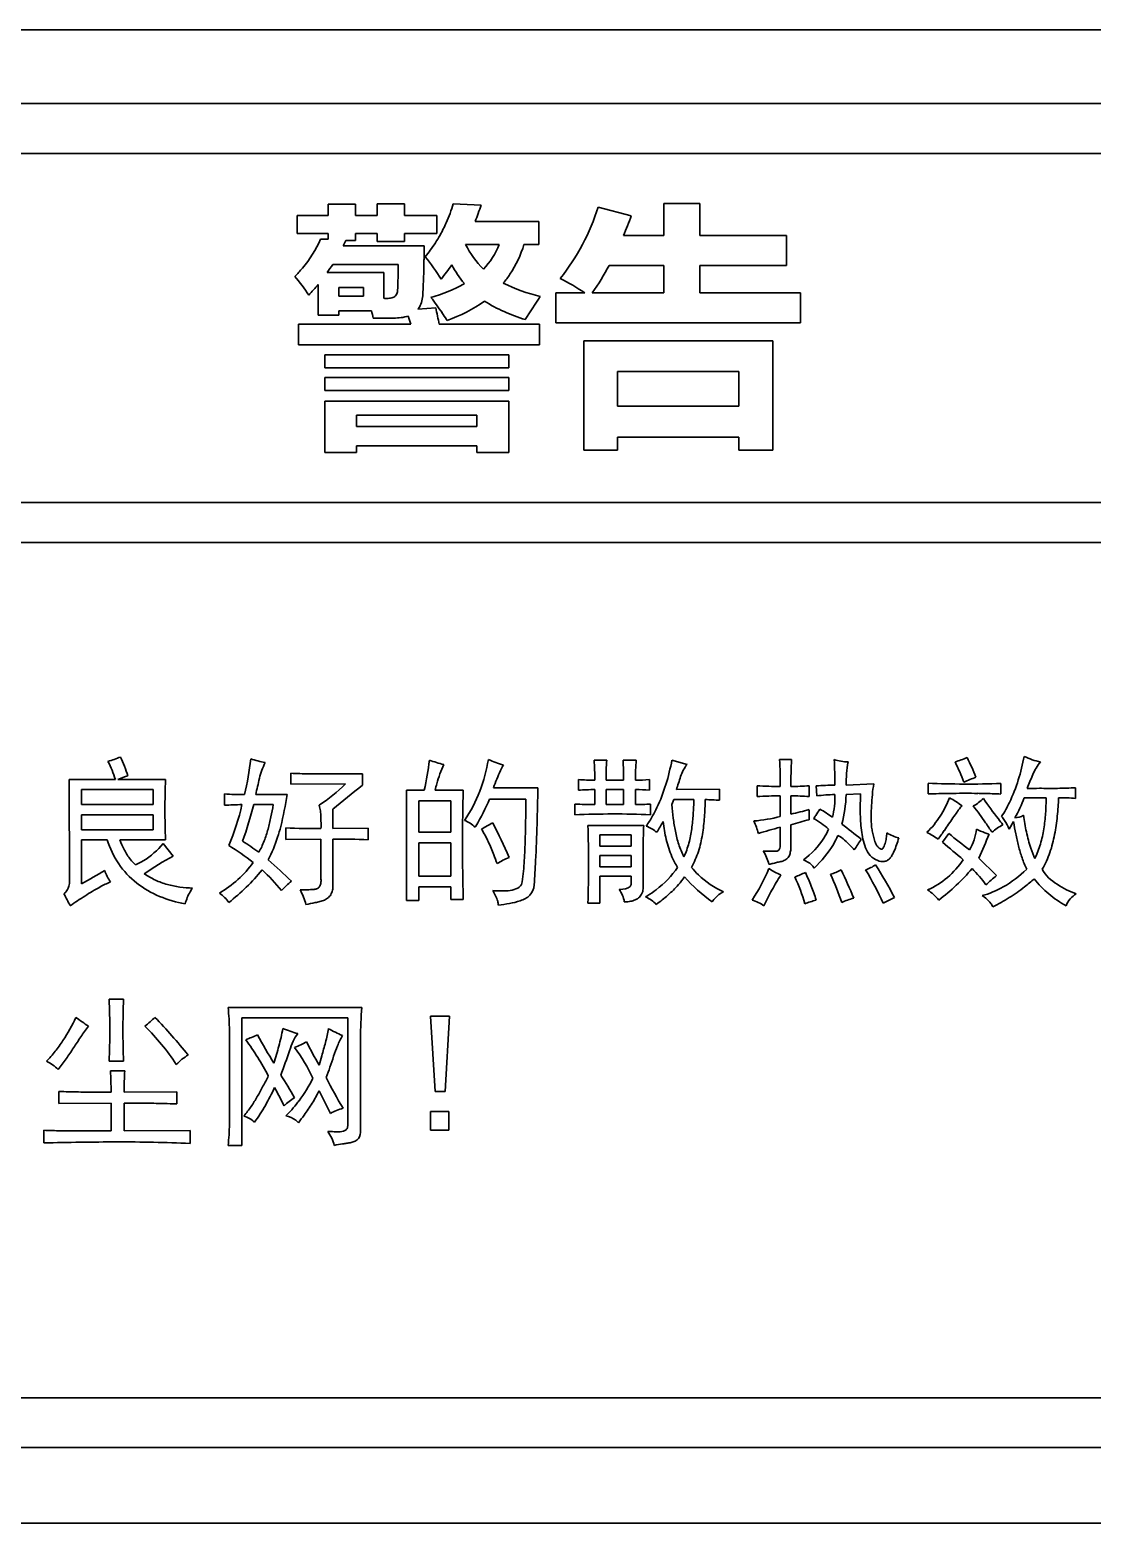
# Model space of a CAD drawing. Header units: millimetres. Extents: x 32496 to 166256, y 3504 to 23939.
# Drawn here: x 43862.87 to 43884.2, y 11585.08 to 11615.08 of the extents above; entities that cross this region are included whole.
import ezdxf

# ---------------------------------------------------------------- set-up
doc = ezdxf.new("R2010")
doc.units = ezdxf.units.MM
doc.layers.get('0').update_dxf_attribs({"lineweight": 35})

msp = doc.modelspace()

# ---------------------------------------------------------------- linework, layer by layer
at = {"linetype": 'Continuous'}
for p, q in [((43821.14, 11615.075), (43903.14, 11615.075)), ((43821.069, 11613.593), (43903.21, 11613.593)), ((43903.21, 11612.593), (43821.069, 11612.593)), ((43868.861, 11611.345), (43868.861, 11611.575)), ((43868.861, 11611.575), (43869.412, 11611.575)), ((43869.412, 11611.575), (43869.412, 11611.345)), ((43869.843, 11611.345), (43869.843, 11611.581)), ((43869.843, 11611.581), (43870.394, 11611.581)), ((43870.394, 11611.581), (43870.394, 11611.345)), ((43871.371, 11611.581), (43871.931, 11611.556)), ((43874.283, 11611.516), (43874.949, 11611.34)), ((43875.605, 11610.944), (43875.605, 11611.586)), ((43875.605, 11611.586), (43876.326, 11611.586)), ((43876.326, 11611.586), (43876.326, 11610.944)), ((43868.24, 11610.985), (43868.24, 11611.345)), ((43868.24, 11611.345), (43868.861, 11611.345)), ((43869.412, 11611.345), (43869.843, 11611.345)), ((43870.394, 11611.345), (43871.045, 11611.345)), ((43871.045, 11611.345), (43871.045, 11610.985)), ((43871.812, 11611.225), (43873.089, 11611.225)), ((43873.089, 11611.225), (43873.089, 11610.764)), ((43868.861, 11610.985), (43868.24, 11610.985)), ((43868.861, 11610.869), (43868.861, 11610.985)), ((43869.412, 11610.985), (43869.412, 11610.844)), ((43869.843, 11610.985), (43869.412, 11610.985)), ((43869.843, 11610.824), (43869.843, 11610.985)), ((43870.394, 11610.985), (43870.394, 11610.824)), ((43871.045, 11610.985), (43870.394, 11610.985)), ((43874.793, 11610.944), (43875.605, 11610.944)), ((43876.326, 11610.944), (43878.064, 11610.944)), ((43878.064, 11610.944), (43878.064, 11610.343)), ((43868.706, 11610.869), (43868.861, 11610.869)), ((43869.161, 11610.734), (43870.789, 11610.734)), ((43869.412, 11610.844), (43869.217, 11610.844)), ((43870.394, 11610.824), (43869.843, 11610.824)), ((43872.297, 11610.764), (43871.621, 11610.764)), ((43873.089, 11610.764), (43872.793, 11610.764)), ((43870.268, 11610.363), (43868.951, 11610.363)), ((43875.605, 11610.343), (43874.505, 11610.343)), ((43875.605, 11609.792), (43875.605, 11610.343)), ((43876.326, 11610.343), (43876.326, 11609.792)), ((43878.064, 11610.343), (43876.326, 11610.343)), ((43868.841, 11610.198), (43869.978, 11610.198)), ((43869.978, 11610.198), (43869.978, 11609.682)), ((43868.66, 11609.341), (43868.66, 11609.962)), ((43869.071, 11609.902), (43869.071, 11609.727)), ((43869.567, 11609.902), (43869.071, 11609.902)), ((43869.071, 11609.727), (43869.567, 11609.727)), ((43869.567, 11609.727), (43869.567, 11609.902)), ((43873.436, 11609.191), (43873.436, 11609.792)), ((43873.436, 11609.792), (43874.017, 11609.792)), ((43874.162, 11609.792), (43875.605, 11609.792)), ((43876.326, 11609.792), (43878.346, 11609.792)), ((43878.346, 11609.792), (43878.346, 11609.191)), ((43869.071, 11609.431), (43869.071, 11609.341)), ((43869.732, 11609.431), (43869.071, 11609.431)), ((43870.664, 11609.461), (43871.02, 11609.492)), ((43868.264, 11608.75), (43868.264, 11609.161)), ((43868.264, 11609.161), (43870.519, 11609.161)), ((43869.071, 11609.341), (43868.66, 11609.341)), ((43870.179, 11609.286), (43869.762, 11609.286)), ((43871.09, 11609.161), (43873.104, 11609.161)), ((43873.104, 11609.161), (43873.104, 11608.75)), ((43878.346, 11609.191), (43873.436, 11609.191)), ((43873.992, 11606.631), (43873.992, 11608.83)), ((43873.992, 11608.83), (43877.789, 11608.83)), ((43877.789, 11608.83), (43877.789, 11606.631)), ((43873.104, 11608.75), (43868.264, 11608.75)), ((43868.791, 11608.289), (43868.791, 11608.55)), ((43868.791, 11608.55), (43872.488, 11608.55)), ((43872.488, 11608.55), (43872.488, 11608.289)), ((43872.488, 11608.289), (43868.791, 11608.289)), ((43874.674, 11608.209), (43874.674, 11607.518)), ((43877.108, 11608.209), (43874.674, 11608.209)), ((43877.108, 11607.518), (43877.108, 11608.209)), ((43868.791, 11607.828), (43868.791, 11608.089)), ((43868.791, 11608.089), (43872.488, 11608.089)), ((43872.488, 11608.089), (43872.488, 11607.828)), ((43872.488, 11607.828), (43868.791, 11607.828)), ((43868.791, 11606.586), (43868.791, 11607.618)), ((43868.791, 11607.618), (43872.488, 11607.618)), ((43872.488, 11607.618), (43872.488, 11606.586)), ((43869.432, 11607.337), (43869.432, 11607.107)), ((43871.847, 11607.337), (43869.432, 11607.337)), ((43871.847, 11607.107), (43871.847, 11607.337)), ((43874.674, 11607.518), (43877.108, 11607.518)), ((43869.432, 11607.107), (43871.847, 11607.107)), ((43869.432, 11606.717), (43869.432, 11606.586)), ((43871.847, 11606.717), (43869.432, 11606.717)), ((43871.847, 11606.586), (43871.847, 11606.717)), ((43874.674, 11606.896), (43874.674, 11606.631)), ((43877.108, 11606.896), (43874.674, 11606.896)), ((43877.108, 11606.631), (43877.108, 11606.896)), ((43869.432, 11606.586), (43868.791, 11606.586)), ((43872.488, 11606.586), (43871.847, 11606.586)), ((43874.674, 11606.631), (43873.992, 11606.631)), ((43877.789, 11606.631), (43877.108, 11606.631)), ((43846.501, 11605.578), (43903.64, 11605.578)), ((43903.64, 11604.778), (43846.501, 11604.778)), ((43874.202, 11600.405), (43874.454, 11600.405)), ((43874.782, 11600.405), (43875.047, 11600.405)), ((43875.765, 11600.405), (43876.068, 11600.316)), ((43877.928, 11600.417), (43878.168, 11600.417)), ((43868.111, 11599.919), (43868.111, 11600.14)), ((43869.548, 11600.128), (43869.548, 11599.901)), ((43863.667, 11597.947), (43863.66, 11600.014)), ((43863.66, 11600.014), (43864.587, 11600.014)), ((43863.906, 11599.812), (43863.906, 11599.51)), ((43865.343, 11599.812), (43863.906, 11599.812)), ((43864.637, 11600.014), (43865.595, 11600.014)), ((43865.343, 11599.51), (43865.343, 11599.812)), ((43869.208, 11599.926), (43868.111, 11599.919)), ((43872.178, 11599.85), (43873.072, 11599.85)), ((43873.887, 11599.799), (43873.887, 11600.014)), ((43874.215, 11599.51), (43874.215, 11599.812)), ((43874.442, 11600.001), (43874.795, 11600.001)), ((43874.442, 11599.812), (43874.442, 11599.51)), ((43874.795, 11599.812), (43874.442, 11599.812)), ((43874.795, 11599.51), (43874.795, 11599.812)), ((43875.034, 11599.812), (43875.034, 11599.51)), ((43875.311, 11600.014), (43875.311, 11599.799)), ((43875.853, 11599.812), (43876.723, 11599.819)), ((43876.723, 11599.819), (43876.723, 11599.598)), ((43877.474, 11599.674), (43877.474, 11599.888)), ((43878.521, 11599.888), (43878.521, 11599.674)), ((43878.672, 11599.686), (43878.659, 11599.888)), ((43879.264, 11599.901), (43879.819, 11599.926)), ((43880.911, 11599.724), (43880.911, 11599.938)), ((43882.373, 11599.938), (43882.373, 11599.724)), ((43883.873, 11599.85), (43883.873, 11599.635)), ((43863.906, 11599.51), (43865.343, 11599.51)), ((43866.775, 11599.497), (43866.775, 11599.724)), ((43867.758, 11599.51), (43867.368, 11599.51)), ((43867.405, 11599.711), (43868.036, 11599.711)), ((43870.431, 11597.581), (43870.431, 11599.799)), ((43870.431, 11599.799), (43870.791, 11599.799)), ((43870.678, 11599.585), (43870.678, 11598.955)), ((43871.321, 11599.585), (43870.678, 11599.585)), ((43871.006, 11599.799), (43871.572, 11599.799)), ((43871.321, 11598.955), (43871.321, 11599.585)), ((43872.833, 11599.623), (43872.102, 11599.623)), ((43873.811, 11599.308), (43873.811, 11599.523)), ((43874.442, 11599.51), (43874.795, 11599.51)), ((43875.337, 11599.523), (43875.337, 11599.308)), ((43875.803, 11599.611), (43875.765, 11599.51)), ((43876.206, 11599.611), (43875.803, 11599.611)), ((43877.941, 11599.27), (43877.941, 11599.686)), ((43878.155, 11599.686), (43878.155, 11599.321)), ((43879.554, 11599.724), (43879.264, 11599.711)), ((43883.28, 11599.648), (43882.839, 11599.648)), ((43863.906, 11599.308), (43863.906, 11599.006)), ((43865.343, 11599.308), (43863.906, 11599.308)), ((43865.343, 11599.006), (43865.343, 11599.308)), ((43868.956, 11599.421), (43868.956, 11599.03)), ((43878.521, 11599.409), (43878.521, 11599.207)), ((43863.906, 11599.006), (43865.343, 11599.006)), ((43868.01, 11598.81), (43868.01, 11599.043)), ((43868.956, 11599.03), (43869.662, 11599.037)), ((43869.662, 11599.037), (43869.662, 11598.804)), ((43870.678, 11598.955), (43871.321, 11598.955)), ((43871.561, 11599.195), (43871.56, 11599.104)), ((43871.561, 11599.195), (43871.56, 11599.104)), ((43874.076, 11599.094), (43875.198, 11599.094)), ((43874.315, 11598.905), (43874.315, 11598.678)), ((43874.946, 11598.905), (43874.315, 11598.905)), ((43874.946, 11598.678), (43874.946, 11598.905)), ((43875.198, 11599.094), (43875.197, 11599.082)), ((43875.198, 11599.094), (43875.198, 11599.082)), ((43877.941, 11598.716), (43877.941, 11599.056)), ((43878.155, 11599.106), (43878.155, 11598.728)), ((43881.2, 11598.753), (43881.326, 11598.93)), ((43882.625, 11599.169), (43882.536, 11599.018)), ((43863.906, 11598.804), (43863.906, 11597.921)), ((43864.423, 11598.804), (43863.906, 11598.804)), ((43865.595, 11598.804), (43864.675, 11598.804)), ((43865.545, 11598.728), (43865.747, 11598.476)), ((43868.716, 11598.816), (43868.01, 11598.81)), ((43868.716, 11598.01), (43868.716, 11598.816)), ((43868.956, 11598.816), (43868.956, 11597.909)), ((43870.678, 11598.741), (43870.678, 11598.073)), ((43871.321, 11598.741), (43870.678, 11598.741)), ((43871.321, 11598.073), (43871.321, 11598.741)), ((43874.315, 11598.678), (43874.946, 11598.678)), ((43874.315, 11598.489), (43874.315, 11598.262)), ((43874.946, 11598.489), (43874.315, 11598.489)), ((43874.946, 11598.262), (43874.946, 11598.489)), ((43881.931, 11598.438), (43882.285, 11598.085)), ((43870.678, 11598.073), (43871.321, 11598.073)), ((43874.315, 11598.262), (43874.946, 11598.262)), ((43874.315, 11598.073), (43874.315, 11597.53)), ((43874.946, 11598.073), (43874.315, 11598.073)), ((43874.946, 11597.909), (43874.946, 11598.073)), ((43870.678, 11597.859), (43870.678, 11597.581)), ((43871.321, 11597.859), (43870.678, 11597.859)), ((43871.321, 11597.606), (43871.321, 11597.859)), ((43870.678, 11597.581), (43870.431, 11597.581)), ((43871.572, 11597.606), (43871.321, 11597.606)), ((43874.315, 11597.53), (43874.076, 11597.53)), ((43880.235, 11597.644), (43880.008, 11597.53)), ((43864.461, 11595.602), (43864.751, 11595.602)), ((43866.851, 11595.438), (43869.536, 11595.438)), ((43867.128, 11595.224), (43867.128, 11592.665)), ((43869.258, 11595.224), (43867.128, 11595.224)), ((43869.258, 11593.093), (43869.258, 11595.224)), ((43871.006, 11593.749), (43870.917, 11595.262)), ((43870.917, 11595.262), (43871.295, 11595.262)), ((43871.295, 11595.262), (43871.207, 11593.749)), ((43866.876, 11593.093), (43866.876, 11594.972)), ((43864.751, 11594.354), (43864.461, 11594.354)), ((43864.486, 11594.165), (43864.776, 11594.165)), ((43863.452, 11593.503), (43863.452, 11593.749)), ((43864.499, 11593.51), (43863.452, 11593.503)), ((43864.499, 11592.955), (43864.499, 11593.51)), ((43864.763, 11593.737), (43865.822, 11593.743)), ((43864.763, 11593.51), (43864.763, 11592.955)), ((43865.822, 11593.743), (43865.822, 11593.497)), ((43868.905, 11593.308), (43868.678, 11593.762)), ((43871.207, 11593.749), (43871.006, 11593.749)), ((43870.917, 11592.968), (43870.917, 11593.346)), ((43870.917, 11593.346), (43871.283, 11593.346)), ((43871.283, 11593.346), (43871.283, 11592.968)), ((43863.15, 11592.715), (43863.15, 11592.968)), ((43864.763, 11592.955), (43866.087, 11592.961)), ((43866.087, 11592.961), (43866.087, 11592.703)), ((43871.283, 11592.968), (43870.917, 11592.968)), ((43867.128, 11592.665), (43866.851, 11592.665)), ((43846.501, 11587.594), (43903.21, 11587.594)), ((43903.21, 11586.594), (43821.069, 11586.594)), ((43903.14, 11585.075), (43821.14, 11585.075))]:
    msp.add_line(p, q, dxfattribs=at)
for centre, radius, start, end in [((43868.493, 11612.417), 2.997, 336.0743, 343.802), ((43868.522, 11612.404), 2.965, 330.6677, 336.0656), ((43868.545, 11612.391), 2.939, 323.5941, 330.6659), ((43843.958, 11610.977), 26.832, 359.0227, 359.482), ((43868.574, 11612.37), 2.903, 320.3693, 323.5875), ((43863.081, 11614.168), 6.995, 325.4251, 327.0507), ((43849.802, 11610.663), 20.469, 357.687, 359.1594), ((43843.821, 11610.98), 26.969, 357.4858, 358.8134), ((43844.011, 11610.976), 26.779, 358.8143, 359.0226), ((43866.494, 11613.703), 5.892, 321.8974, 325.3463), ((43865.142, 11607.551), 3.987, 33.4127, 40.1667), ((43871.064, 11605.324), 5.355, 56.5403, 62.6927), ((43859.056, 11618.229), 12.672, 317.9796, 319.278), ((43865.478, 11605.546), 6.851, 35.7583, 37.3438), ((43900.851, 11591.528), 33.167, 146.7334, 147.6908), ((43865.662, 11608.518), 4.171, 10.6111, 12.6487), ((43857.699, 11606.495), 13.654, 11.2584, 12.6774), ((43865.497, 11605.56), 6.828, 34.1688, 35.7597), ((43949.041, 11633.239), 82.131, 196.92737, 197.04773), ((43865.513, 11605.571), 6.808, 32.7875, 34.1672), ((43865.503, 11605.564), 6.82, 32.5725, 32.7878), ((43864.353, 11601.186), 6.586, 347.8472, 353.1864), ((43880.073, 11604.479), 4.338, 288.5472, 291.9162), ((43878.81, 11598.92), 3.266, 20.5147, 28.0458), ((43874.429, 11597.055), 7.766, 21.9999, 25.2483), ((43881.677, 11620.152), 20.228, 267.8284, 269.8641), ((43878.957, 11606.661), 7.211, 291.7539, 293.8162), ((43881.685, 11616.191), 16.268, 269.8044, 272.4248), ((43861.393, 11600.719), 6.719, 345.8097, 351.3751), ((43909.153, 11598.758), 37.595, 178.413, 179.3342), ((43877.926, 11591.471), 8.215, 89.8963, 93.1502), ((43876.432, 11599.83), 2.835, 345.4692, 357.5921), ((43881.687, 11579.4), 20.339, 90.9866, 92.1881), ((43881.677, 11579.925), 19.813, 90.7577, 90.9822), ((43881.663, 11581.392), 18.346, 89.2405, 90.7755), ((43881.679, 11582.958), 16.781, 88.8271, 89.2239), ((43881.709, 11584.259), 15.479, 87.5398, 88.8383), ((43873.227, 11600.498), 2.469, 324.968, 330.5609), ((43873.005, 11600.625), 2.724, 330.5376, 334.4489), ((43876.774, 11605.849), 6.672, 281.9444, 285.1751), ((43884.212, 11577.907), 22.048, 104.9608, 105.9468), ((43876.88, 11600.532), 2.163, 323.0479, 325.0992), ((43894.24, 11608.295), 14.979, 217.2819, 217.8388), ((43881.771, 11598.726), 0.821, 34.5452, 41.5252), ((43913.371, 11598.714), 41.813, 179.4657, 181.5184), ((43866.076, 11602.378), 6.629, 329.9211, 330.1674), ((43852.55, 11598.312), 21.54, 357.9195, 2.0789), ((43874.8, 11598.073), 1.103, 53.0984, 66.0209), ((43864.115, 11605.797), 13.251, 328.9128, 329.9872), ((43860.604, 11613.396), 25.162, 324.5906, 325.0804), ((43888.481, 11607.595), 11.237, 230.4551, 233.1561), ((43882.529, 11600.255), 1.395, 249.8891, 253.5), ((43859.832, 11583.569), 27.145, 34.5285, 35.0163), ((43865.081, 11599.731), 2.899, 332.69, 342.4166), ((43841.063, 11551.026), 62.361, 49.43619, 49.9372), ((43864.338, 11600.785), 4.109, 307.9232, 321.0033), ((43878.463, 11599.359), 1.36, 236.5662, 247.9708), ((43878.299, 11598.019), 0.389, 33.9617, 40.9428), ((43883.709, 11596.254), 2.32, 127.8782, 134.9503), ((43870.783, 11601.386), 8.106, 206.8869, 208.7998), ((43874.2, 11599.435), 2.057, 300.222, 301.6388), ((43849.446, 11594.978), 15.028, 357.6208, 2.3792), ((43870.879, 11598.677), 4.183, 241.2604, 245.5054), ((43870.093, 11588.279), 7.117, 111.8574, 113.949), ((43865.948, 11595.299), 2.904, 323.2352, 333.7401), ((43866.126, 11595.168), 2.683, 321.2549, 323.1885), ((43866.071, 11595.22), 2.759, 314.6645, 317.2512), ((43866.124, 11595.171), 2.687, 317.2443, 321.237)]:
    msp.add_arc(centre, radius, start, end, dxfattribs=at)
for points in [[(43871.931, 11611.556), (43871.895, 11611.444), (43871.856, 11611.334), (43871.812, 11611.225)], [(43874.949, 11611.34), (43874.899, 11611.208), (43874.848, 11611.075), (43874.793, 11610.944)], [(43869.217, 11610.844), (43869.201, 11610.806), (43869.183, 11610.769), (43869.161, 11610.734)], [(43871.621, 11610.764), (43871.713, 11610.583), (43871.831, 11610.41), (43871.977, 11610.268)], [(43871.977, 11610.268), (43872.114, 11610.409), (43872.225, 11610.581), (43872.297, 11610.764)], [(43871.13, 11610.067), (43871.028, 11610.221), (43870.924, 11610.373), (43870.81, 11610.519)], [(43871.596, 11609.977), (43871.499, 11610.093), (43871.414, 11610.221), (43871.341, 11610.353)], [(43874.505, 11610.343), (43874.403, 11610.152), (43874.29, 11609.967), (43874.162, 11609.792)], [(43870.925, 11609.702), (43871.158, 11609.766), (43871.388, 11609.854), (43871.596, 11609.977)], [(43872.378, 11609.988), (43872.61, 11609.866), (43872.863, 11609.781), (43873.119, 11609.722)], [(43871.997, 11609.627), (43871.772, 11609.459), (43871.515, 11609.332), (43871.251, 11609.236)], [(43872.819, 11609.256), (43872.532, 11609.347), (43872.25, 11609.465), (43871.997, 11609.627)], [(43870.469, 11609.326), (43870.376, 11609.296), (43870.276, 11609.285), (43870.179, 11609.286)], [(43864.436, 11600.379), (43864.522, 11600.403), (43864.606, 11600.432), (43864.688, 11600.467)], [(43864.688, 11600.467), (43864.742, 11600.343), (43864.797, 11600.218), (43864.839, 11600.089)], [(43867.178, 11599.711), (43867.237, 11599.947), (43867.276, 11600.188), (43867.304, 11600.43)], [(43867.304, 11600.43), (43867.4, 11600.401), (43867.497, 11600.376), (43867.594, 11600.354)], [(43870.892, 11600.405), (43870.987, 11600.37), (43871.083, 11600.338), (43871.182, 11600.316)], [(43872.077, 11600.417), (43872.176, 11600.375), (43872.276, 11600.335), (43872.379, 11600.304)], [(43874.215, 11600.001), (43874.215, 11600.136), (43874.211, 11600.27), (43874.202, 11600.405)], [(43874.454, 11600.405), (43874.445, 11600.27), (43874.442, 11600.136), (43874.442, 11600.001)], [(43874.795, 11600.001), (43874.795, 11600.136), (43874.792, 11600.27), (43874.782, 11600.405)], [(43875.047, 11600.405), (43875.036, 11600.27), (43875.033, 11600.136), (43875.034, 11600.001)], [(43877.941, 11599.875), (43877.941, 11600.056), (43877.939, 11600.237), (43877.928, 11600.417)], [(43878.168, 11600.417), (43878.156, 11600.237), (43878.154, 11600.056), (43878.155, 11599.875)], [(43879.037, 11599.901), (43879.038, 11600.073), (43879.034, 11600.245), (43879.025, 11600.417)], [(43879.025, 11600.417), (43879.112, 11600.383), (43879.208, 11600.372), (43879.302, 11600.367)], [(43882.839, 11600.48), (43882.942, 11600.428), (43883.054, 11600.391), (43883.167, 11600.367)], [(43864.587, 11600.014), (43864.545, 11600.139), (43864.5, 11600.264), (43864.436, 11600.379)], [(43879.302, 11600.367), (43879.273, 11600.214), (43879.264, 11600.057), (43879.264, 11599.901)], [(43864.839, 11600.089), (43864.769, 11600.072), (43864.702, 11600.046), (43864.637, 11600.014)], [(43865.595, 11600.014), (43865.576, 11599.611), (43865.578, 11599.207), (43865.595, 11598.804)], [(43868.678, 11599.497), (43868.866, 11599.625), (43869.046, 11599.766), (43869.208, 11599.926)], [(43869.548, 11599.901), (43869.349, 11599.743), (43869.15, 11599.585), (43868.956, 11599.421)], [(43873.887, 11600.014), (43873.996, 11600.006), (43874.105, 11600.001), (43874.215, 11600.001)], [(43874.215, 11599.812), (43874.105, 11599.812), (43873.996, 11599.807), (43873.887, 11599.799)], [(43875.034, 11600.001), (43875.126, 11600.001), (43875.219, 11600.007), (43875.311, 11600.014)], [(43875.311, 11599.799), (43875.219, 11599.807), (43875.126, 11599.812), (43875.034, 11599.812)], [(43877.474, 11599.888), (43877.63, 11599.879), (43877.785, 11599.875), (43877.941, 11599.875)], [(43878.155, 11599.875), (43878.277, 11599.876), (43878.399, 11599.881), (43878.521, 11599.888)], [(43878.659, 11599.888), (43878.785, 11599.896), (43878.911, 11599.901), (43879.037, 11599.901)], [(43866.775, 11599.724), (43866.909, 11599.714), (43867.044, 11599.711), (43867.178, 11599.711)], [(43867.128, 11599.51), (43867.01, 11599.51), (43866.892, 11599.506), (43866.775, 11599.497)], [(43866.863, 11598.691), (43866.978, 11598.954), (43867.064, 11599.23), (43867.128, 11599.51)], [(43867.368, 11599.51), (43867.301, 11599.264), (43867.227, 11599.019), (43867.141, 11598.779)], [(43872.102, 11599.623), (43872.022, 11599.437), (43871.928, 11599.256), (43871.827, 11599.08)], [(43873.811, 11599.523), (43873.946, 11599.515), (43874.08, 11599.51), (43874.215, 11599.51)], [(43875.034, 11599.51), (43875.135, 11599.511), (43875.236, 11599.516), (43875.337, 11599.523)], [(43876.723, 11599.598), (43876.627, 11599.605), (43876.53, 11599.61), (43876.433, 11599.611)], [(43878.521, 11599.674), (43878.399, 11599.681), (43878.277, 11599.686), (43878.155, 11599.686)], [(43879.037, 11599.711), (43878.915, 11599.711), (43878.793, 11599.701), (43878.672, 11599.686)], [(43878.987, 11599.257), (43879.029, 11599.404), (43879.039, 11599.559), (43879.037, 11599.711)], [(43881.339, 11599.648), (43881.427, 11599.6), (43881.512, 11599.546), (43881.591, 11599.484)], [(43881.818, 11599.484), (43881.893, 11599.522), (43881.96, 11599.576), (43882.02, 11599.635)], [(43882.02, 11599.635), (43882.115, 11599.494), (43882.218, 11599.358), (43882.322, 11599.222)], [(43882.839, 11599.648), (43882.787, 11599.509), (43882.728, 11599.371), (43882.65, 11599.245)], [(43883.873, 11599.635), (43883.76, 11599.645), (43883.646, 11599.649), (43883.532, 11599.648)], [(43875.337, 11599.308), (43874.829, 11599.329), (43874.32, 11599.327), (43873.811, 11599.308)], [(43877.412, 11599.182), (43877.59, 11599.196), (43877.766, 11599.23), (43877.941, 11599.27)], [(43878.912, 11599.018), (43878.821, 11599.103), (43878.716, 11599.171), (43878.609, 11599.232)], [(43878.654, 11599.295), (43878.683, 11599.336), (43878.71, 11599.378), (43878.735, 11599.421)], [(43878.735, 11599.421), (43878.822, 11599.371), (43878.907, 11599.317), (43878.987, 11599.257)], [(43882.064, 11599.145), (43881.984, 11599.259), (43881.903, 11599.373), (43881.818, 11599.484)], [(43882.65, 11599.245), (43882.711, 11599.245), (43882.773, 11599.265), (43882.826, 11599.296)], [(43867.907, 11599.072), (43867.888, 11598.999), (43867.868, 11598.927), (43867.845, 11598.855)], [(43868.01, 11599.043), (43868.245, 11599.031), (43868.481, 11599.029), (43868.716, 11599.03)], [(43871.812, 11599.056), (43871.752, 11599.116), (43871.677, 11599.163), (43871.598, 11599.194)], [(43871.938, 11599.018), (43872.013, 11599.061), (43872.089, 11599.103), (43872.165, 11599.144)], [(43872.165, 11599.144), (43872.282, 11598.916), (43872.395, 11598.687), (43872.493, 11598.451)], [(43877.5, 11598.93), (43877.48, 11599.017), (43877.449, 11599.101), (43877.412, 11599.182)], [(43877.941, 11599.056), (43877.792, 11599.019), (43877.645, 11598.976), (43877.5, 11598.93)], [(43879.176, 11599.119), (43879.307, 11599.019), (43879.438, 11598.919), (43879.567, 11598.816)], [(43880.083, 11598.942), (43880.156, 11598.895), (43880.238, 11598.859), (43880.323, 11598.842)], [(43881.112, 11598.816), (43881.039, 11598.866), (43880.963, 11598.912), (43880.885, 11598.955)], [(43881.743, 11598.602), (43881.819, 11598.727), (43881.86, 11598.874), (43881.881, 11599.018)], [(43881.881, 11599.018), (43881.936, 11598.991), (43881.992, 11598.966), (43882.05, 11598.945)], [(43882.133, 11598.917), (43882.07, 11598.756), (43882.005, 11598.595), (43881.931, 11598.438)], [(43882.411, 11599.106), (43882.334, 11599.064), (43882.262, 11599.013), (43882.196, 11598.955)], [(43882.536, 11599.018), (43882.514, 11599.079), (43882.484, 11599.138), (43882.447, 11599.192)], [(43867.355, 11598.35), (43867.198, 11598.473), (43867.033, 11598.586), (43866.863, 11598.691)], [(43867.141, 11598.779), (43867.251, 11598.705), (43867.361, 11598.63), (43867.468, 11598.552)], [(43869.662, 11598.804), (43869.427, 11598.819), (43869.191, 11598.818), (43868.956, 11598.816)], [(43879.567, 11598.816), (43879.52, 11598.746), (43879.473, 11598.674), (43879.428, 11598.602)], [(43865.747, 11598.476), (43865.545, 11598.373), (43865.354, 11598.249), (43865.167, 11598.123)], [(43867.658, 11598.401), (43867.816, 11598.261), (43867.971, 11598.118), (43868.124, 11597.972)], [(43872.493, 11598.451), (43872.41, 11598.414), (43872.331, 11598.371), (43872.253, 11598.325)], [(43877.714, 11598.312), (43877.688, 11598.405), (43877.65, 11598.495), (43877.6, 11598.577)], [(43878.593, 11598.274), (43878.544, 11598.331), (43878.477, 11598.374), (43878.407, 11598.401)], [(43880.027, 11598.368), (43879.984, 11598.361), (43879.938, 11598.371), (43879.897, 11598.387)], [(43863.906, 11597.921), (43864.065, 11598.004), (43864.219, 11598.094), (43864.373, 11598.186)], [(43864.373, 11598.186), (43864.4, 11598.106), (43864.439, 11598.03), (43864.486, 11597.959)], [(43867.922, 11597.783), (43867.804, 11597.932), (43867.674, 11598.073), (43867.531, 11598.199)], [(43876.572, 11597.556), (43876.371, 11597.704), (43876.179, 11597.87), (43876.017, 11598.06)], [(43877.373, 11597.594), (43877.509, 11597.79), (43877.616, 11598.006), (43877.714, 11598.224)], [(43878.231, 11598.06), (43878.304, 11598.085), (43878.376, 11598.114), (43878.445, 11598.148)], [(43878.432, 11597.518), (43878.387, 11597.705), (43878.312, 11597.885), (43878.231, 11598.06)], [(43878.949, 11598.111), (43879.023, 11598.132), (43879.096, 11598.161), (43879.163, 11598.199)], [(43879.176, 11597.543), (43879.112, 11597.737), (43879.037, 11597.927), (43878.949, 11598.111)], [(43879.163, 11598.199), (43879.253, 11598.012), (43879.338, 11597.824), (43879.415, 11597.632)], [(43879.655, 11598.199), (43879.725, 11598.225), (43879.793, 11598.26), (43879.856, 11598.3)], [(43880.008, 11597.53), (43879.907, 11597.761), (43879.783, 11597.982), (43879.655, 11598.199)], [(43879.856, 11598.3), (43879.988, 11598.084), (43880.12, 11597.869), (43880.235, 11597.644)], [(43881.793, 11598.224), (43881.593, 11597.992), (43881.369, 11597.778), (43881.125, 11597.594)], [(43882.07, 11597.896), (43881.992, 11598.016), (43881.895, 11598.123), (43881.793, 11598.224)], [(43882.418, 11597.857), (43882.589, 11597.954), (43882.747, 11598.077), (43882.89, 11598.211)], [(43866.863, 11597.543), (43866.818, 11597.62), (43866.747, 11597.681), (43866.675, 11597.732)], [(43868.124, 11597.972), (43868.051, 11597.915), (43867.983, 11597.852), (43867.922, 11597.783)], [(43868.414, 11597.506), (43868.386, 11597.606), (43868.347, 11597.703), (43868.3, 11597.796)], [(43874.807, 11597.556), (43874.797, 11597.646), (43874.756, 11597.732), (43874.706, 11597.808)], [(43875.186, 11597.82), (43875.184, 11597.783), (43875.174, 11597.746), (43875.156, 11597.713)], [(43881.125, 11597.594), (43881.061, 11597.673), (43880.985, 11597.744), (43880.898, 11597.796)], [(43881.994, 11597.682), (43882.143, 11597.72), (43882.285, 11597.782), (43882.418, 11597.857)], [(43875.45, 11597.506), (43875.393, 11597.572), (43875.315, 11597.621), (43875.236, 11597.657)], [(43877.613, 11597.48), (43877.539, 11597.529), (43877.458, 11597.569), (43877.373, 11597.594)], [(43878.659, 11597.594), (43878.583, 11597.571), (43878.507, 11597.546), (43878.432, 11597.518)], [(43879.415, 11597.632), (43879.333, 11597.609), (43879.252, 11597.581), (43879.176, 11597.543)], [(43864.751, 11595.602), (43864.732, 11595.186), (43864.734, 11594.77), (43864.751, 11594.354)], [(43866.876, 11594.972), (43866.876, 11595.128), (43866.866, 11595.283), (43866.851, 11595.438)], [(43863.793, 11595.237), (43863.876, 11595.176), (43863.959, 11595.117), (43864.045, 11595.06)], [(43865.179, 11595.06), (43865.25, 11595.115), (43865.318, 11595.174), (43865.381, 11595.237)], [(43865.81, 11594.291), (43865.629, 11594.569), (43865.414, 11594.826), (43865.179, 11595.06)], [(43867.948, 11595.01), (43868.047, 11594.973), (43868.148, 11594.94), (43868.25, 11594.909)], [(43867.443, 11594.884), (43867.547, 11594.692), (43867.654, 11594.501), (43867.771, 11594.316)], [(43868.159, 11594.758), (43868.13, 11594.696), (43868.108, 11594.631), (43868.086, 11594.566)], [(43868.25, 11594.909), (43868.214, 11594.862), (43868.184, 11594.811), (43868.159, 11594.758)], [(43868.187, 11594.632), (43868.269, 11594.663), (43868.349, 11594.702), (43868.426, 11594.745)], [(43868.426, 11594.745), (43868.508, 11594.588), (43868.587, 11594.43), (43868.678, 11594.279)], [(43866.049, 11594.48), (43865.961, 11594.43), (43865.882, 11594.363), (43865.81, 11594.291)], [(43868.086, 11594.566), (43868.029, 11594.403), (43867.969, 11594.24), (43867.909, 11594.077)], [(43868.553, 11594.014), (43868.449, 11594.229), (43868.33, 11594.44), (43868.187, 11594.632)], [(43863.44, 11594.19), (43863.368, 11594.255), (43863.289, 11594.315), (43863.2, 11594.354)], [(43864.499, 11593.737), (43864.499, 11593.88), (43864.497, 11594.023), (43864.486, 11594.165)], [(43864.776, 11594.165), (43864.765, 11594.023), (43864.763, 11593.88), (43864.763, 11593.737)], [(43867.973, 11593.459), (43867.914, 11593.583), (43867.854, 11593.707), (43867.784, 11593.825)], [(43867.909, 11594.077), (43868.005, 11593.928), (43868.097, 11593.776), (43868.187, 11593.623)], [(43868.817, 11594.027), (43868.927, 11593.818), (43869.041, 11593.613), (43869.158, 11593.409)], [(43868.187, 11593.623), (43868.11, 11593.577), (43868.036, 11593.523), (43867.973, 11593.459)], [(43867.38, 11593.132), (43867.318, 11593.186), (43867.245, 11593.231), (43867.166, 11593.257)], [(43869.158, 11593.409), (43869.07, 11593.385), (43868.985, 11593.352), (43868.905, 11593.308)], [(43866.851, 11592.665), (43866.865, 11592.808), (43866.876, 11592.95), (43866.876, 11593.093)], [(43868.981, 11592.665), (43868.96, 11592.765), (43868.912, 11592.858), (43868.855, 11592.942)]]:
    msp.add_open_spline(points, degree=3, dxfattribs=at)
for points, knots in [([(43873.521, 11610.083), (43873.691, 11610.295), (43873.99, 11610.752), (43874.201, 11611.257), (43874.283, 11611.516)], [0, 0, 0, 0, 0.499981, 1, 1, 1, 1]), ([(43868.189, 11610.123), (43868.244, 11610.176), (43868.451, 11610.398), (43868.613, 11610.661), (43868.706, 11610.869)], [0, 0, 0, 0, 0.250541, 1, 1, 1, 1]), ([(43872.793, 11610.764), (43872.729, 11610.553), (43872.603, 11610.28), (43872.425, 11610.044), (43872.378, 11609.988)], [0, 0, 0, 0, 0.749409, 1, 1, 1, 1]), ([(43869.978, 11609.682), (43870.008, 11609.68), (43870.068, 11609.68), (43870.144, 11609.687), (43870.199, 11609.715), (43870.238, 11609.762), (43870.251, 11609.807), (43870.254, 11609.837)], [0, 0, 0, 0, 0.249931, 0.500219, 0.625077, 0.750429, 1, 1, 1, 1]), ([(43870.764, 11609.797), (43870.762, 11609.709), (43870.742, 11609.587), (43870.682, 11609.485), (43870.664, 11609.461)], [0, 0, 0, 0, 0.74888, 1, 1, 1, 1]), ([(43871.598, 11599.194), (43871.725, 11599.374), (43871.929, 11599.771), (43872.04, 11600.2), (43872.077, 11600.417)], [0, 0, 0, 0, 0.499779, 1, 1, 1, 1]), ([(43875.463, 11599.45), (43875.535, 11599.601), (43875.653, 11599.915), (43875.733, 11600.24), (43875.765, 11600.405)], [0, 0, 0, 0, 0.499978, 1, 1, 1, 1]), ([(43882.385, 11599.27), (43882.444, 11599.361), (43882.654, 11599.741), (43882.779, 11600.162), (43882.839, 11600.48)], [0, 0, 0, 0, 0.250465, 1, 1, 1, 1]), ([(43867.594, 11600.354), (43867.569, 11600.304), (43867.524, 11600.201), (43867.478, 11600.039), (43867.442, 11599.875), (43867.417, 11599.766), (43867.405, 11599.711)], [0, 0, 0, 0, 0.250091, 0.499961, 0.750075, 1, 1, 1, 1]), ([(43868.111, 11600.14), (43868.231, 11600.135), (43868.53, 11600.124), (43869.009, 11600.127), (43869.369, 11600.127), (43869.548, 11600.128)], [0, 0, 0, 0, 0.250006, 0.624999, 1, 1, 1, 1]), ([(43871.182, 11600.316), (43871.153, 11600.255), (43871.101, 11600.128), (43871.049, 11599.953), (43871.017, 11599.844), (43871.006, 11599.799)], [0, 0, 0, 0, 0.374949, 0.749998, 1, 1, 1, 1]), ([(43872.379, 11600.304), (43872.358, 11600.268), (43872.308, 11600.177), (43872.249, 11600.022), (43872.201, 11599.908), (43872.178, 11599.85)], [0, 0, 0, 0, 0.250072, 0.624998, 1, 1, 1, 1]), ([(43876.068, 11600.316), (43876.039, 11600.28), (43875.988, 11600.203), (43875.938, 11600.074), (43875.897, 11599.943), (43875.867, 11599.856), (43875.853, 11599.812)], [0, 0, 0, 0, 0.250182, 0.499923, 0.750145, 1, 1, 1, 1]), ([(43883.167, 11600.367), (43883.135, 11600.329), (43883.076, 11600.248), (43883.011, 11600.114), (43882.956, 11599.976), (43882.919, 11599.884), (43882.902, 11599.837)], [0, 0, 0, 0, 0.25012, 0.499945, 0.75012, 1, 1, 1, 1]), ([(43873.072, 11599.85), (43873.068, 11599.606), (43873.056, 11599.117), (43873.034, 11598.465), (43873.008, 11598.059), (43872.997, 11597.896)], [0, 0, 0, 0, 0.375001, 0.749995, 1, 1, 1, 1]), ([(43879.819, 11599.926), (43879.807, 11599.855), (43879.787, 11599.711), (43879.773, 11599.494), (43879.764, 11599.278), (43879.768, 11599.096), (43879.792, 11598.954), (43879.819, 11598.849), (43879.842, 11598.761), (43879.873, 11598.695), (43879.901, 11598.659), (43879.927, 11598.634), (43879.95, 11598.618), (43879.978, 11598.614), (43880.004, 11598.628), (43880.017, 11598.653), (43880.031, 11598.686), (43880.045, 11598.729), (43880.059, 11598.781), (43880.073, 11598.852), (43880.08, 11598.906), (43880.083, 11598.942)], [0, 0, 0, 0, 0.124952, 0.24992, 0.374886, 0.499781, 0.562256, 0.624737, 0.687211, 0.71845, 0.749629, 0.765341, 0.781005, 0.796946, 0.812196, 0.828219, 0.843846, 0.875035, 0.906274, 0.937518, 1, 1, 1, 1]), ([(43882.902, 11599.837), (43882.983, 11599.837), (43883.185, 11599.839), (43883.509, 11599.835), (43883.752, 11599.843), (43883.873, 11599.85)], [0, 0, 0, 0, 0.250001, 0.625012, 1, 1, 1, 1]), ([(43867.468, 11598.552), (43867.508, 11598.625), (43867.579, 11598.778), (43867.655, 11599.018), (43867.712, 11599.263), (43867.745, 11599.427), (43867.758, 11599.51)], [0, 0, 0, 0, 0.25004, 0.499978, 0.750068, 1, 1, 1, 1]), ([(43872.745, 11597.909), (43872.76, 11597.979), (43872.783, 11598.121), (43872.797, 11598.335), (43872.808, 11598.55), (43872.82, 11598.836), (43872.827, 11599.194), (43872.831, 11599.48), (43872.833, 11599.623)], [0, 0, 0, 0, 0.125011, 0.249999, 0.375017, 0.500004, 0.750004, 1, 1, 1, 1]), ([(43875.765, 11599.51), (43875.771, 11599.42), (43875.789, 11599.241), (43875.829, 11598.974), (43875.893, 11598.71), (43875.963, 11598.544), (43876.005, 11598.464)], [0, 0, 0, 0, 0.2499, 0.50003, 0.74995, 1, 1, 1, 1]), ([(43876.005, 11598.464), (43876.046, 11598.552), (43876.115, 11598.736), (43876.167, 11599.026), (43876.193, 11599.318), (43876.204, 11599.513), (43876.206, 11599.611)], [0, 0, 0, 0, 0.250077, 0.499958, 0.750125, 1, 1, 1, 1]), ([(43876.433, 11599.611), (43876.432, 11599.494), (43876.421, 11599.26), (43876.383, 11598.911), (43876.308, 11598.567), (43876.213, 11598.351), (43876.156, 11598.249)], [0, 0, 0, 0, 0.249857, 0.500042, 0.749939, 1, 1, 1, 1]), ([(43879.897, 11598.387), (43879.841, 11598.408), (43879.738, 11598.481), (43879.647, 11598.642), (43879.598, 11598.818), (43879.569, 11598.998), (43879.552, 11599.179), (43879.544, 11599.421), (43879.548, 11599.603), (43879.554, 11599.724)], [0, 0, 0, 0, 0.124355, 0.249239, 0.374329, 0.499468, 0.624604, 0.749744, 1, 1, 1, 1]), ([(43880.885, 11598.955), (43880.937, 11599.002), (43881.032, 11599.104), (43881.153, 11599.275), (43881.256, 11599.457), (43881.315, 11599.583), (43881.339, 11599.648)], [0, 0, 0, 0, 0.250021, 0.499967, 0.750112, 1, 1, 1, 1]), ([(43883.053, 11598.425), (43883.099, 11598.519), (43883.174, 11598.716), (43883.238, 11599.023), (43883.272, 11599.335), (43883.281, 11599.544), (43883.28, 11599.648)], [0, 0, 0, 0, 0.250032, 0.499978, 0.750118, 1, 1, 1, 1]), ([(43883.532, 11599.648), (43883.527, 11599.525), (43883.508, 11599.277), (43883.457, 11598.909), (43883.367, 11598.547), (43883.265, 11598.319), (43883.204, 11598.211)], [0, 0, 0, 0, 0.249881, 0.500033, 0.749951, 1, 1, 1, 1]), ([(43868.716, 11599.03), (43868.717, 11599.07), (43868.716, 11599.148), (43868.715, 11599.265), (43868.708, 11599.383), (43868.69, 11599.46), (43868.678, 11599.497)], [0, 0, 0, 0, 0.249901, 0.50005, 0.749884, 1, 1, 1, 1]), ([(43881.591, 11599.484), (43881.571, 11599.469), (43881.538, 11599.429), (43881.48, 11599.346), (43881.408, 11599.242), (43881.323, 11599.117), (43881.265, 11599.034), (43881.236, 11598.992)], [0, 0, 0, 0, 0.124819, 0.250545, 0.500063, 0.750067, 1, 1, 1, 1]), ([(43882.826, 11599.296), (43882.841, 11599.184), (43882.88, 11598.961), (43882.955, 11598.67), (43883.023, 11598.494), (43883.053, 11598.425)], [0, 0, 0, 0, 0.374997, 0.74995, 1, 1, 1, 1]), ([(43872.253, 11598.325), (43872.232, 11598.385), (43872.175, 11598.533), (43872.08, 11598.769), (43871.989, 11598.937), (43871.938, 11599.018)], [0, 0, 0, 0, 0.250004, 0.625072, 1, 1, 1, 1]), ([(43875.197, 11599.082), (43875.193, 11598.977), (43875.184, 11598.715), (43875.185, 11598.294), (43875.185, 11597.978), (43875.186, 11597.82)], [0, 0, 0, 0, 0.250007, 0.625, 1, 1, 1, 1]), ([(43875.879, 11598.249), (43875.835, 11598.317), (43875.74, 11598.497), (43875.642, 11598.808), (43875.602, 11599.048), (43875.589, 11599.169)], [0, 0, 0, 0, 0.2501, 0.62501, 1, 1, 1, 1]), ([(43878.407, 11598.401), (43878.567, 11598.521), (43878.759, 11598.719), (43878.885, 11598.956), (43878.912, 11599.018)], [0, 0, 0, 0, 0.749119, 1, 1, 1, 1]), ([(43882.89, 11598.211), (43882.855, 11598.287), (43882.792, 11598.441), (43882.722, 11598.681), (43882.668, 11598.924), (43882.638, 11599.087), (43882.625, 11599.169)], [0, 0, 0, 0, 0.250025, 0.499986, 0.750043, 1, 1, 1, 1]), ([(43865.986, 11597.518), (43865.811, 11597.547), (43865.467, 11597.647), (43865, 11597.914), (43864.629, 11598.308), (43864.476, 11598.635), (43864.423, 11598.804)], [0, 0, 0, 0, 0.250005, 0.500007, 0.750003, 1, 1, 1, 1]), ([(43864.675, 11598.804), (43864.701, 11598.734), (43864.762, 11598.596), (43864.868, 11598.426), (43864.953, 11598.333), (43864.99, 11598.3)], [0, 0, 0, 0, 0.37499, 0.749884, 1, 1, 1, 1]), ([(43864.99, 11598.3), (43865.044, 11598.323), (43865.253, 11598.433), (43865.431, 11598.594), (43865.545, 11598.728)], [0, 0, 0, 0, 0.250671, 1, 1, 1, 1]), ([(43877.6, 11598.577), (43877.637, 11598.576), (43877.692, 11598.575), (43877.766, 11598.575), (43877.82, 11598.574), (43877.877, 11598.57), (43877.926, 11598.606), (43877.94, 11598.661), (43877.942, 11598.697), (43877.941, 11598.716)], [0, 0, 0, 0, 0.250186, 0.375395, 0.50018, 0.625894, 0.74981, 0.874924, 1, 1, 1, 1]), ([(43878.155, 11598.728), (43878.156, 11598.699), (43878.155, 11598.64), (43878.145, 11598.552), (43878.119, 11598.467), (43878.057, 11598.398), (43877.972, 11598.369), (43877.886, 11598.352), (43877.8, 11598.33), (43877.743, 11598.319), (43877.714, 11598.312)], [0, 0, 0, 0, 0.125026, 0.249983, 0.375546, 0.499823, 0.624874, 0.750061, 0.874992, 1, 1, 1, 1]), ([(43879.1, 11598.892), (43879.073, 11598.83), (43878.947, 11598.589), (43878.769, 11598.378), (43878.622, 11598.237)], [0, 0, 0, 0, 0.250475, 1, 1, 1, 1]), ([(43879.428, 11598.602), (43879.403, 11598.629), (43879.339, 11598.694), (43879.237, 11598.799), (43879.147, 11598.864), (43879.1, 11598.892)], [0, 0, 0, 0, 0.250004, 0.625167, 1, 1, 1, 1]), ([(43880.323, 11598.842), (43880.308, 11598.795), (43880.277, 11598.704), (43880.236, 11598.589), (43880.192, 11598.502), (43880.153, 11598.44), (43880.098, 11598.389), (43880.051, 11598.371), (43880.027, 11598.368)], [0, 0, 0, 0, 0.249682, 0.499266, 0.624136, 0.749697, 0.874626, 1, 1, 1, 1]), ([(43866.675, 11597.732), (43866.807, 11597.811), (43867.059, 11597.992), (43867.267, 11598.224), (43867.355, 11598.35)], [0, 0, 0, 0, 0.500118, 1, 1, 1, 1]), ([(43880.898, 11597.796), (43881.042, 11597.86), (43881.313, 11598.032), (43881.526, 11598.271), (43881.616, 11598.401)], [0, 0, 0, 0, 0.499921, 1, 1, 1, 1]), ([(43865.167, 11598.123), (43865.237, 11598.074), (43865.386, 11597.988), (43865.628, 11597.9), (43865.881, 11597.849), (43866.052, 11597.835), (43866.137, 11597.833)], [0, 0, 0, 0, 0.250053, 0.499948, 0.750121, 1, 1, 1, 1]), ([(43868.3, 11597.796), (43868.323, 11597.796), (43868.37, 11597.796), (43868.439, 11597.8), (43868.508, 11597.803), (43868.577, 11597.804), (43868.646, 11597.819), (43868.697, 11597.872), (43868.716, 11597.94), (43868.718, 11597.987), (43868.716, 11598.01)], [0, 0, 0, 0, 0.124968, 0.250012, 0.374775, 0.5003, 0.624713, 0.749553, 0.874996, 1, 1, 1, 1]), ([(43875.279, 11597.683), (43875.338, 11597.719), (43875.566, 11597.876), (43875.761, 11598.079), (43875.879, 11598.249)], [0, 0, 0, 0, 0.250687, 1, 1, 1, 1]), ([(43876.017, 11598.06), (43875.979, 11598.006), (43875.877, 11597.874), (43875.687, 11597.688), (43875.531, 11597.564), (43875.45, 11597.506)], [0, 0, 0, 0, 0.250064, 0.625006, 1, 1, 1, 1]), ([(43876.156, 11598.249), (43876.2, 11598.197), (43876.386, 11598), (43876.615, 11597.844), (43876.799, 11597.757)], [0, 0, 0, 0, 0.250692, 1, 1, 1, 1]), ([(43877.953, 11598.098), (43877.888, 11598), (43877.771, 11597.796), (43877.666, 11597.586), (43877.613, 11597.48)], [0, 0, 0, 0, 0.499895, 1, 1, 1, 1]), ([(43878.445, 11598.148), (43878.486, 11598.058), (43878.566, 11597.877), (43878.634, 11597.69), (43878.659, 11597.594)], [0, 0, 0, 0, 0.500128, 1, 1, 1, 1]), ([(43883.041, 11598.022), (43882.979, 11597.965), (43882.82, 11597.827), (43882.54, 11597.638), (43882.321, 11597.513), (43882.209, 11597.455)], [0, 0, 0, 0, 0.250076, 0.624994, 1, 1, 1, 1]), ([(43883.684, 11597.48), (43883.558, 11597.545), (43883.321, 11597.703), (43883.126, 11597.91), (43883.041, 11598.022)], [0, 0, 0, 0, 0.500005, 1, 1, 1, 1]), ([(43883.204, 11598.211), (43883.263, 11598.083), (43883.443, 11597.943), (43883.684, 11597.797), (43883.818, 11597.743), (43883.885, 11597.72)], [0, 0, 0, 0, 0.497126, 0.74854, 1, 1, 1, 1]), ([(43863.553, 11597.72), (43863.571, 11597.733), (43863.609, 11597.772), (43863.647, 11597.851), (43863.662, 11597.915), (43863.667, 11597.947)], [0, 0, 0, 0, 0.250348, 0.625006, 1, 1, 1, 1]), ([(43864.486, 11597.959), (43864.415, 11597.927), (43864.239, 11597.841), (43863.972, 11597.676), (43863.776, 11597.547), (43863.679, 11597.48)], [0, 0, 0, 0, 0.250038, 0.624996, 1, 1, 1, 1]), ([(43866.137, 11597.833), (43866.119, 11597.81), (43866.078, 11597.75), (43866.029, 11597.642), (43865.999, 11597.56), (43865.986, 11597.518)], [0, 0, 0, 0, 0.250125, 0.624991, 1, 1, 1, 1]), ([(43868.956, 11597.909), (43868.958, 11597.877), (43868.955, 11597.813), (43868.928, 11597.72), (43868.87, 11597.64), (43868.787, 11597.589), (43868.695, 11597.561), (43868.571, 11597.534), (43868.477, 11597.516), (43868.414, 11597.506)], [0, 0, 0, 0, 0.124856, 0.250658, 0.375048, 0.500648, 0.625509, 0.750412, 1, 1, 1, 1]), ([(43872.165, 11597.783), (43872.217, 11597.779), (43872.321, 11597.774), (43872.517, 11597.777), (43872.699, 11597.821), (43872.745, 11597.909)], [0, 0, 0, 0, 0.254641, 0.509209, 1, 1, 1, 1]), ([(43872.279, 11597.493), (43872.276, 11597.519), (43872.257, 11597.622), (43872.209, 11597.718), (43872.165, 11597.783)], [0, 0, 0, 0, 0.250752, 1, 1, 1, 1]), ([(43872.997, 11597.896), (43872.991, 11597.822), (43872.93, 11597.67), (43872.719, 11597.57), (43872.502, 11597.522), (43872.353, 11597.5), (43872.279, 11597.493)], [0, 0, 0, 0, 0.248335, 0.497839, 0.748843, 1, 1, 1, 1]), ([(43874.706, 11597.808), (43874.73, 11597.807), (43874.812, 11597.807), (43874.941, 11597.844), (43874.946, 11597.909)], [0, 0, 0, 0, 0.263932, 1, 1, 1, 1]), ([(43875.156, 11597.713), (43875.14, 11597.684), (43875.097, 11597.63), (43875.005, 11597.584), (43874.907, 11597.562), (43874.84, 11597.556), (43874.807, 11597.556)], [0, 0, 0, 0, 0.250596, 0.49952, 0.750646, 1, 1, 1, 1]), ([(43876.799, 11597.757), (43876.775, 11597.748), (43876.684, 11597.699), (43876.614, 11597.62), (43876.572, 11597.556)], [0, 0, 0, 0, 0.251071, 1, 1, 1, 1]), ([(43883.885, 11597.72), (43883.84, 11597.693), (43883.756, 11597.624), (43883.701, 11597.531), (43883.684, 11597.48)], [0, 0, 0, 0, 0.500273, 1, 1, 1, 1]), ([(43882.209, 11597.455), (43882.198, 11597.479), (43882.145, 11597.571), (43882.062, 11597.642), (43881.994, 11597.682)], [0, 0, 0, 0, 0.251191, 1, 1, 1, 1]), ([(43869.536, 11595.438), (43869.521, 11595.233), (43869.503, 11594.821), (43869.511, 11594.203), (43869.509, 11593.585), (43869.51, 11593.174), (43869.51, 11592.968)], [0, 0, 0, 0, 0.24999, 0.499998, 0.749998, 1, 1, 1, 1]), ([(43863.2, 11594.354), (43863.263, 11594.417), (43863.38, 11594.552), (43863.588, 11594.841), (43863.719, 11595.075), (43863.793, 11595.237)], [0, 0, 0, 0, 0.250053, 0.500219, 1, 1, 1, 1]), ([(43864.045, 11595.06), (43863.992, 11594.989), (43863.89, 11594.845), (43863.746, 11594.623), (43863.598, 11594.403), (43863.493, 11594.261), (43863.44, 11594.19)], [0, 0, 0, 0, 0.249998, 0.500005, 0.749985, 1, 1, 1, 1]), ([(43865.381, 11595.237), (43865.499, 11595.116), (43865.724, 11594.866), (43865.941, 11594.61), (43866.049, 11594.48)], [0, 0, 0, 0, 0.499979, 1, 1, 1, 1]), ([(43867.771, 11594.316), (43867.805, 11594.431), (43867.873, 11594.66), (43867.928, 11594.892), (43867.948, 11595.01)], [0, 0, 0, 0, 0.500076, 1, 1, 1, 1]), ([(43868.678, 11594.279), (43868.696, 11594.339), (43868.739, 11594.491), (43868.809, 11594.732), (43868.85, 11594.917), (43868.868, 11595.01)], [0, 0, 0, 0, 0.25, 0.625019, 1, 1, 1, 1]), ([(43867.658, 11594.064), (43867.589, 11594.188), (43867.449, 11594.434), (43867.292, 11594.672), (43867.204, 11594.783)], [0, 0, 0, 0, 0.500126, 1, 1, 1, 1]), ([(43869.145, 11594.871), (43869.109, 11594.804), (43869.042, 11594.668), (43868.969, 11594.454), (43868.898, 11594.238), (43868.844, 11594.097), (43868.817, 11594.027)], [0, 0, 0, 0, 0.250072, 0.499984, 0.750009, 1, 1, 1, 1]), ([(43867.166, 11593.257), (43867.218, 11593.317), (43867.315, 11593.442), (43867.439, 11593.644), (43867.552, 11593.852), (43867.623, 11593.993), (43867.658, 11594.064)], [0, 0, 0, 0, 0.250011, 0.499995, 0.750035, 1, 1, 1, 1]), ([(43867.784, 11593.825), (43867.725, 11593.704), (43867.604, 11593.466), (43867.461, 11593.238), (43867.38, 11593.132)], [0, 0, 0, 0, 0.500122, 1, 1, 1, 1]), ([(43863.452, 11593.749), (43863.583, 11593.743), (43863.845, 11593.735), (43864.193, 11593.737), (43864.411, 11593.736), (43864.499, 11593.737)], [0, 0, 0, 0, 0.374994, 0.75, 1, 1, 1, 1]), ([(43865.822, 11593.497), (43865.734, 11593.501), (43865.513, 11593.51), (43865.16, 11593.51), (43864.896, 11593.51), (43864.763, 11593.51)], [0, 0, 0, 0, 0.250009, 0.624999, 1, 1, 1, 1]), ([(43868.678, 11593.762), (43868.636, 11593.676), (43868.543, 11593.508), (43868.396, 11593.298), (43868.302, 11593.169), (43868.263, 11593.119)], [0, 0, 0, 0, 0.374952, 0.749995, 1, 1, 1, 1]), ([(43868.263, 11593.119), (43868.247, 11593.137), (43868.175, 11593.203), (43868.081, 11593.241), (43868.01, 11593.257)], [0, 0, 0, 0, 0.251157, 1, 1, 1, 1]), ([(43863.15, 11592.968), (43863.262, 11592.963), (43863.543, 11592.954), (43863.993, 11592.955), (43864.33, 11592.955), (43864.499, 11592.955)], [0, 0, 0, 0, 0.250005, 0.624999, 1, 1, 1, 1]), ([(43868.855, 11592.942), (43868.896, 11592.941), (43868.958, 11592.94), (43869.041, 11592.939), (43869.103, 11592.939), (43869.166, 11592.945), (43869.223, 11592.974), (43869.256, 11593.03), (43869.259, 11593.073), (43869.258, 11593.093)], [0, 0, 0, 0, 0.249981, 0.374933, 0.499997, 0.625017, 0.74997, 0.874907, 1, 1, 1, 1]), ([(43869.51, 11592.968), (43869.513, 11592.911), (43869.495, 11592.783), (43869.347, 11592.722), (43869.236, 11592.707), (43869.122, 11592.69), (43869.038, 11592.675), (43868.981, 11592.665)], [0, 0, 0, 0, 0.248327, 0.496754, 0.622513, 0.748385, 1, 1, 1, 1]), ([(43866.087, 11592.703), (43865.842, 11592.715), (43865.353, 11592.731), (43864.374, 11592.737), (43863.639, 11592.726), (43863.15, 11592.715)], [0, 0, 0, 0, 0.250003, 0.500002, 1, 1, 1, 1])]:
    msp.add_open_spline(points, degree=3, knots=knots, dxfattribs=at)

doc.saveas('drawing.dxf')
